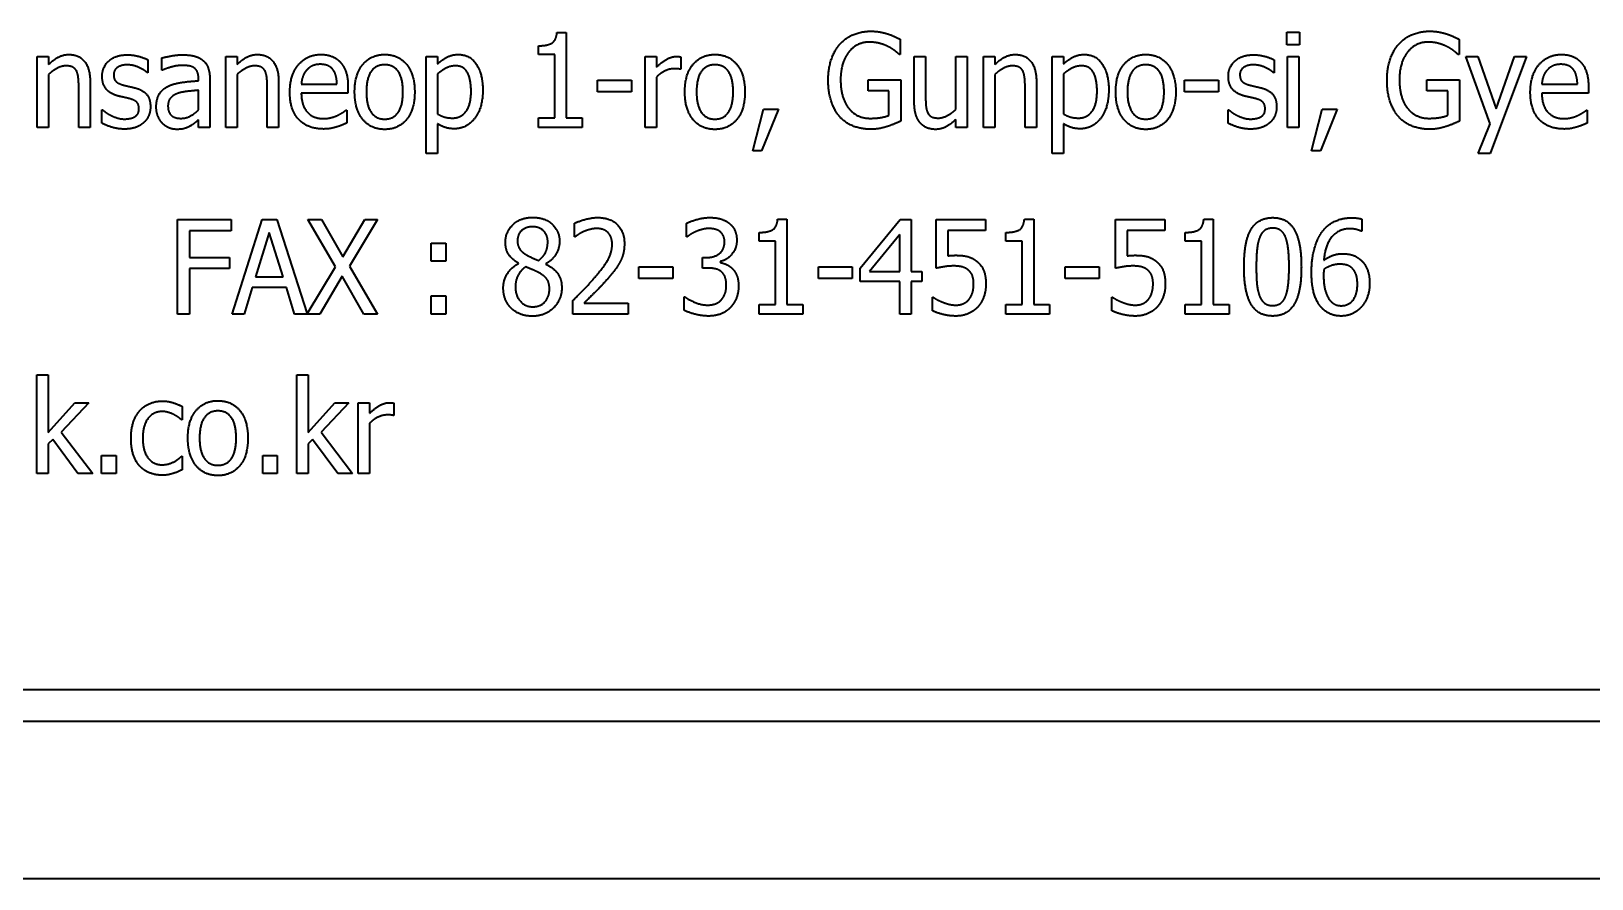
# Model space of a CAD drawing. Header units: millimetres. Extents: x 0 to 3364, y 0 to 2376.
# Drawn here: x 1297.59 to 1347.18, y 839.7 to 866.61 of the extents above; entities that cross this region are included whole.
import ezdxf

# ---------------------------------------------------------------- set-up
doc = ezdxf.new("R2010")
doc.units = ezdxf.units.MM
doc.header["$LTSCALE"] = 4
doc.layers.add('가시적인 것(ISO)', color=3, linetype='Continuous', lineweight=40, true_color=0x00ff00)

msp = doc.modelspace()

# ---------------------------------------------------------------- linework, layer by layer
at = {"layer": '가시적인 것(ISO)'}
for p, q in [((1314.2971, 866.5671), (1314.5937, 866.5671)), ((1314.5937, 866.5671), (1314.5937, 863.8637)), ((1325.2079, 866.3532), (1325.2079, 865.8718)), ((1337.4875, 866.183), (1337.4875, 866.5768)), ((1337.4875, 866.5768), (1337.8959, 866.5768)), ((1337.8959, 866.5768), (1337.8959, 866.183)), ((1342.9648, 866.3532), (1342.9648, 865.8718)), ((1313.7087, 865.8742), (1313.7087, 866.1489)), ((1314.2266, 865.8742), (1313.7087, 865.8742)), ((1314.2266, 863.8637), (1314.2266, 865.8742)), ((1325.2079, 865.8718), (1325.1763, 865.8718)), ((1337.8959, 866.183), (1337.4875, 866.183)), ((1342.9648, 865.8718), (1342.9332, 865.8718)), ((1297.7825, 865.8086), (1298.1423, 865.8086)), ((1297.7825, 863.5574), (1297.7825, 865.8086)), ((1298.1423, 865.8086), (1298.1423, 865.5582)), ((1301.3027, 865.6992), (1301.3027, 865.2932)), ((1301.7403, 865.3734), (1301.7403, 865.76)), ((1301.7622, 865.3734), (1301.7403, 865.3734)), ((1303.7728, 865.8086), (1304.1326, 865.8086)), ((1303.7728, 863.5574), (1303.7728, 865.8086)), ((1304.1326, 865.8086), (1304.1326, 865.5582)), ((1310.1471, 865.8086), (1310.507, 865.8086)), ((1310.1471, 862.7284), (1310.1471, 865.8086)), ((1310.507, 865.8086), (1310.507, 865.5728)), ((1317.1001, 865.8086), (1317.46, 865.8086)), ((1317.1001, 863.5574), (1317.1001, 865.8086)), ((1317.46, 865.8086), (1317.46, 865.4731)), ((1318.233, 865.4026), (1318.2136, 865.4026)), ((1318.233, 865.7964), (1318.233, 865.4026)), ((1325.6528, 864.3475), (1325.6528, 865.8086)), ((1325.6528, 865.8086), (1326.0126, 865.8086)), ((1326.0126, 865.8086), (1326.0126, 864.525)), ((1326.9729, 864.1262), (1326.9729, 865.8086)), ((1326.9729, 865.8086), (1327.3327, 865.8086)), ((1327.3327, 865.8086), (1327.3327, 863.5574)), ((1327.853, 863.5574), (1327.853, 865.8086)), ((1327.853, 865.8086), (1328.2128, 865.8086)), ((1328.2128, 865.8086), (1328.2128, 865.5582)), ((1330.0386, 862.7284), (1330.0386, 865.8086)), ((1330.0386, 865.8086), (1330.3984, 865.8086)), ((1330.3984, 865.8086), (1330.3984, 865.5728)), ((1337.0888, 865.6992), (1337.0888, 865.2932)), ((1337.5094, 863.5574), (1337.5094, 865.8086)), ((1337.5094, 865.8086), (1337.8692, 865.8086)), ((1337.8692, 865.8086), (1337.8692, 863.5574)), ((1343.9519, 863.6692), (1343.1763, 865.8086)), ((1343.1763, 865.8086), (1343.5653, 865.8086)), ((1343.5653, 865.8086), (1344.1463, 864.1433)), ((1345.1042, 865.8086), (1343.9543, 862.7284)), ((1344.1463, 864.1433), (1344.7274, 865.8086)), ((1344.7274, 865.8086), (1345.1042, 865.8086)), ((1298.1423, 865.2397), (1298.1423, 863.5574)), ((1299.4624, 865.0185), (1299.4624, 863.5574)), ((1301.3027, 865.2932), (1301.2833, 865.2932)), ((1302.9073, 865.0379), (1302.9073, 865.1109)), ((1303.2671, 865.0963), (1303.2671, 863.5574)), ((1304.1326, 865.2397), (1304.1326, 863.5574)), ((1305.4527, 865.0185), (1305.4527, 863.5574)), ((1306.1747, 864.9334), (1307.3076, 864.9334)), ((1307.6577, 864.8507), (1307.6577, 864.6441)), ((1310.507, 865.2567), (1310.507, 863.978)), ((1315.5904, 864.6878), (1315.5904, 865.0525)), ((1315.5904, 865.0525), (1316.6698, 865.0525)), ((1316.6698, 865.0525), (1316.6698, 864.6878)), ((1317.46, 865.1546), (1317.46, 863.5574)), ((1324.1869, 864.717), (1324.1869, 865.0671)), ((1324.1869, 865.0671), (1325.2201, 865.0671)), ((1325.2201, 865.0671), (1325.2201, 863.7567)), ((1328.2128, 865.2397), (1328.2128, 863.5574)), ((1329.5329, 865.0185), (1329.5329, 863.5574)), ((1330.3984, 865.2567), (1330.3984, 863.978)), ((1334.2444, 864.6878), (1334.2444, 865.0525)), ((1334.2444, 865.0525), (1335.3238, 865.0525)), ((1335.3238, 865.0525), (1335.3238, 864.6878)), ((1337.0888, 865.2932), (1337.0694, 865.2932)), ((1341.9437, 864.717), (1341.9437, 865.0671)), ((1341.9437, 865.0671), (1342.977, 865.0671)), ((1342.977, 865.0671), (1342.977, 863.7567)), ((1345.5929, 864.9334), (1346.7258, 864.9334)), ((1347.0758, 864.8507), (1347.0758, 864.6441)), ((1299.1026, 863.5574), (1299.1026, 864.841)), ((1302.9073, 864.1117), (1302.9073, 864.7365)), ((1305.0929, 863.5574), (1305.0929, 864.841)), ((1307.6577, 864.6441), (1306.1747, 864.6441)), ((1316.6698, 864.6878), (1315.5904, 864.6878)), ((1324.8457, 864.717), (1324.1869, 864.717)), ((1324.8457, 863.9415), (1324.8457, 864.717)), ((1329.1731, 863.5574), (1329.1731, 864.841)), ((1335.3238, 864.6878), (1334.2444, 864.6878)), ((1342.6026, 864.717), (1341.9437, 864.717)), ((1342.6026, 863.9415), (1342.6026, 864.717)), ((1347.0758, 864.6441), (1345.5929, 864.6441)), ((1299.8368, 863.6935), (1299.8368, 864.119)), ((1299.8368, 864.119), (1299.8562, 864.119)), ((1307.5945, 864.1092), (1307.6164, 864.1092)), ((1307.6164, 864.1092), (1307.6164, 863.6959)), ((1313.7087, 863.5574), (1313.7087, 863.8637)), ((1313.7087, 863.8637), (1314.2266, 863.8637)), ((1314.5937, 863.8637), (1315.0993, 863.8637)), ((1315.0993, 863.8637), (1315.0993, 863.5574)), ((1320.5207, 862.811), (1320.8562, 864.1311)), ((1321.3352, 864.1311), (1320.8003, 862.811)), ((1320.8562, 864.1311), (1321.3352, 864.1311)), ((1335.6228, 863.6935), (1335.6228, 864.119)), ((1335.6228, 864.119), (1335.6423, 864.119)), ((1338.2776, 862.811), (1338.6131, 864.1311)), ((1339.092, 864.1311), (1338.5572, 862.811)), ((1338.6131, 864.1311), (1339.092, 864.1311)), ((1347.0126, 864.1092), (1347.0345, 864.1092)), ((1347.0345, 864.1092), (1347.0345, 863.6959)), ((1298.1423, 863.5574), (1297.7825, 863.5574)), ((1299.4624, 863.5574), (1299.1026, 863.5574)), ((1302.9073, 863.5574), (1302.9073, 863.7956)), ((1303.2671, 863.5574), (1302.9073, 863.5574)), ((1304.1326, 863.5574), (1303.7728, 863.5574)), ((1305.4527, 863.5574), (1305.0929, 863.5574)), ((1310.507, 863.6716), (1310.507, 862.7284)), ((1315.0993, 863.5574), (1313.7087, 863.5574)), ((1317.46, 863.5574), (1317.1001, 863.5574)), ((1326.9729, 863.5574), (1326.9729, 863.8053)), ((1327.3327, 863.5574), (1326.9729, 863.5574)), ((1328.2128, 863.5574), (1327.853, 863.5574)), ((1329.5329, 863.5574), (1329.1731, 863.5574)), ((1330.3984, 863.6716), (1330.3984, 862.7284)), ((1337.8692, 863.5574), (1337.5094, 863.5574)), ((1343.5702, 862.7284), (1343.9519, 863.6692)), ((1310.507, 862.7284), (1310.1471, 862.7284)), ((1320.8003, 862.811), (1320.5207, 862.811)), ((1330.3984, 862.7284), (1330.0386, 862.7284)), ((1338.5572, 862.811), (1338.2776, 862.811)), ((1343.9543, 862.7284), (1343.5702, 862.7284)), ((1302.2387, 857.6307), (1302.2387, 860.6307)), ((1302.2387, 860.6307), (1303.9454, 860.6307)), ((1303.9454, 860.6307), (1303.9454, 860.2758)), ((1303.9721, 857.6307), (1304.9324, 860.6307)), ((1304.9324, 860.6307), (1305.4016, 860.6307)), ((1305.4016, 860.6307), (1306.3594, 857.6386)), ((1307.2638, 859.1307), (1306.3813, 860.6307)), ((1306.3813, 860.6307), (1306.8141, 860.6307)), ((1306.8141, 860.6307), (1307.4948, 859.4516)), ((1307.4948, 859.4516), (1308.1901, 860.6307)), ((1308.5985, 860.6307), (1307.7063, 859.1502)), ((1308.1901, 860.6307), (1308.5985, 860.6307)), ((1314.8587, 860.0861), (1314.8587, 860.514)), ((1318.4154, 860.0837), (1318.4154, 860.5092)), ((1321.3108, 860.6404), (1321.6074, 860.6404)), ((1321.6074, 860.6404), (1321.6074, 857.937)), ((1323.9292, 859.0845), (1325.2031, 860.6307)), ((1325.2031, 860.6307), (1325.5556, 860.6307)), ((1325.5556, 860.6307), (1325.5556, 858.9848)), ((1326.3481, 859.0845), (1326.3481, 860.6307)), ((1326.3481, 860.6307), (1327.9113, 860.6307)), ((1327.9113, 860.6307), (1327.9113, 860.2782)), ((1329.1512, 860.6404), (1329.4478, 860.6404)), ((1329.4478, 860.6404), (1329.4478, 857.937)), ((1332.0491, 859.0845), (1332.0491, 860.6307)), ((1332.0491, 860.6307), (1333.6123, 860.6307)), ((1333.6123, 860.6307), (1333.6123, 860.2782)), ((1334.8522, 860.6404), (1335.1488, 860.6404)), ((1335.1488, 860.6404), (1335.1488, 857.937)), ((1339.8749, 860.6453), (1339.8749, 860.2587)), ((1303.9454, 860.2758), (1302.618, 860.2758)), ((1302.618, 860.2758), (1302.618, 859.4297)), ((1305.1561, 860.2223), (1304.7185, 858.8098)), ((1305.5961, 858.8098), (1305.1561, 860.2223)), ((1314.8805, 860.0861), (1314.8587, 860.0861)), ((1318.4373, 860.0837), (1318.4154, 860.0837)), ((1320.7225, 859.9476), (1320.7225, 860.2223)), ((1321.2403, 859.9476), (1320.7225, 859.9476)), ((1321.2403, 857.937), (1321.2403, 859.9476)), ((1325.1885, 860.1566), (1324.2282, 858.9848)), ((1325.1885, 858.9848), (1325.1885, 860.1566)), ((1327.9113, 860.2782), (1326.7152, 860.2782)), ((1326.7152, 860.2782), (1326.7152, 859.4784)), ((1328.5629, 859.9476), (1328.5629, 860.2223)), ((1329.0807, 859.9476), (1328.5629, 859.9476)), ((1329.0807, 857.937), (1329.0807, 859.9476)), ((1333.6123, 860.2782), (1332.4162, 860.2782)), ((1332.4162, 860.2782), (1332.4162, 859.4784)), ((1334.2638, 859.9476), (1334.2638, 860.2223)), ((1334.7817, 859.9476), (1334.2638, 859.9476)), ((1334.7817, 857.937), (1334.7817, 859.9476)), ((1339.8749, 860.2587), (1339.8578, 860.2587)), ((1302.618, 859.4297), (1303.8894, 859.4297)), ((1303.8894, 859.4297), (1303.8894, 859.0748)), ((1310.3052, 859.3082), (1310.3052, 859.8819)), ((1310.3052, 859.8819), (1310.7622, 859.8819)), ((1310.7622, 859.8819), (1310.7622, 859.3082)), ((1318.9186, 859.0918), (1318.9186, 859.4249)), ((1318.9186, 859.4249), (1319.045, 859.4249)), ((1303.8894, 859.0748), (1302.618, 859.0748)), ((1302.618, 859.0748), (1302.618, 857.6307)), ((1306.3594, 857.6386), (1307.2638, 859.1307)), ((1307.7063, 859.1502), (1308.5985, 857.6307)), ((1310.7622, 859.3082), (1310.3052, 859.3082)), ((1313.0742, 859.2328), (1313.0742, 859.245)), ((1313.9446, 859.228), (1313.9446, 859.2158)), ((1316.9032, 858.7612), (1316.9032, 859.1258)), ((1316.9032, 859.1258), (1317.9826, 859.1258)), ((1317.9826, 859.1258), (1317.9826, 858.7612)), ((1319.0815, 859.0918), (1318.9186, 859.0918)), ((1319.4875, 859.2985), (1319.4875, 859.2693)), ((1322.6042, 858.7612), (1322.6042, 859.1258)), ((1322.6042, 859.1258), (1323.6836, 859.1258)), ((1323.6836, 859.1258), (1323.6836, 858.7612)), ((1323.9292, 858.6615), (1323.9292, 859.0845)), ((1324.2282, 858.9848), (1325.1885, 858.9848)), ((1325.5556, 858.9848), (1325.8935, 858.9848)), ((1325.8935, 858.9848), (1325.8935, 858.6615)), ((1330.4446, 858.7612), (1330.4446, 859.1258)), ((1330.4446, 859.1258), (1331.524, 859.1258)), ((1331.524, 859.1258), (1331.524, 858.7612)), ((1304.6139, 858.4694), (1304.3562, 857.6307)), ((1305.7031, 858.4694), (1304.6139, 858.4694)), ((1304.7185, 858.8098), (1305.5961, 858.8098)), ((1305.9608, 857.6307), (1305.7031, 858.4694)), ((1307.4705, 858.8292), (1306.763, 857.6307)), ((1308.1658, 857.6307), (1307.4705, 858.8292)), ((1317.9826, 858.7612), (1316.9032, 858.7612)), ((1323.6836, 858.7612), (1322.6042, 858.7612)), ((1325.1885, 858.6615), (1323.9292, 858.6615)), ((1325.1885, 857.6307), (1325.1885, 858.6615)), ((1325.8935, 858.6615), (1325.5556, 858.6615)), ((1325.5556, 858.6615), (1325.5556, 857.6307)), ((1331.524, 858.7612), (1330.4446, 858.7612)), ((1310.3052, 857.6307), (1310.3052, 858.2045)), ((1310.3052, 858.2045), (1310.7622, 858.2045)), ((1310.7622, 858.2045), (1310.7622, 857.6307)), ((1314.8003, 857.6307), (1314.8003, 858.0562)), ((1315.1577, 857.9784), (1316.5604, 857.9784)), ((1316.5604, 857.9784), (1316.5604, 857.6307)), ((1318.3376, 858.1777), (1318.3643, 858.1777)), ((1318.3376, 857.7523), (1318.3376, 858.1777)), ((1320.7225, 857.6307), (1320.7225, 857.937)), ((1320.7225, 857.937), (1321.2403, 857.937)), ((1321.6074, 857.937), (1322.1131, 857.937)), ((1322.1131, 857.937), (1322.1131, 857.6307)), ((1326.2314, 857.7377), (1326.2314, 858.1631)), ((1326.2314, 858.1631), (1326.2582, 858.1631)), ((1328.5629, 857.6307), (1328.5629, 857.937)), ((1328.5629, 857.937), (1329.0807, 857.937)), ((1329.4478, 857.937), (1329.9535, 857.937)), ((1329.9535, 857.937), (1329.9535, 857.6307)), ((1331.9324, 857.7377), (1331.9324, 858.1631)), ((1331.9324, 858.1631), (1331.9591, 858.1631)), ((1334.2638, 857.6307), (1334.2638, 857.937)), ((1334.2638, 857.937), (1334.7817, 857.937)), ((1335.1488, 857.937), (1335.6544, 857.937)), ((1335.6544, 857.937), (1335.6544, 857.6307)), ((1302.618, 857.6307), (1302.2387, 857.6307)), ((1304.3562, 857.6307), (1303.9721, 857.6307)), ((1306.763, 857.6307), (1305.9608, 857.6307)), ((1308.5985, 857.6307), (1308.1658, 857.6307)), ((1310.7622, 857.6307), (1310.3052, 857.6307)), ((1316.5604, 857.6307), (1314.8003, 857.6307)), ((1322.1131, 857.6307), (1320.7225, 857.6307)), ((1325.5556, 857.6307), (1325.1885, 857.6307)), ((1329.9535, 857.6307), (1328.5629, 857.6307)), ((1335.6544, 857.6307), (1334.2638, 857.6307)), ((1297.7728, 852.5651), (1297.7728, 855.6988)), ((1297.7728, 855.6988), (1298.1326, 855.6988)), ((1298.1326, 855.6988), (1298.1326, 853.8657)), ((1306.0337, 852.5651), (1306.0337, 855.6988)), ((1306.0337, 855.6988), (1306.3935, 855.6988)), ((1306.3935, 855.6988), (1306.3935, 853.8657)), ((1298.1326, 853.8657), (1298.9786, 854.8163)), ((1299.4259, 854.8163), (1298.5483, 853.8754)), ((1298.9786, 854.8163), (1299.4259, 854.8163)), ((1302.3919, 854.6947), (1302.3919, 854.2693)), ((1306.3935, 853.8657), (1307.2395, 854.8163)), ((1307.6869, 854.8163), (1306.8092, 853.8754)), ((1307.2395, 854.8163), (1307.6869, 854.8163)), ((1307.9859, 852.5651), (1307.9859, 854.8163)), ((1307.9859, 854.8163), (1308.3457, 854.8163)), ((1308.3457, 854.8163), (1308.3457, 854.4808)), ((1309.1188, 854.8041), (1309.1188, 854.4103)), ((1302.3919, 854.2693), (1302.37, 854.2693)), ((1308.3457, 854.1623), (1308.3457, 852.5651)), ((1309.1188, 854.4103), (1309.0993, 854.4103)), ((1298.2736, 853.6518), (1298.1326, 853.5059)), ((1298.1326, 853.5059), (1298.1326, 852.5651)), ((1299.071, 852.5651), (1298.2736, 853.6518)), ((1298.5483, 853.8754), (1299.545, 852.5651)), ((1306.5345, 853.6518), (1306.3935, 853.5059)), ((1306.3935, 853.5059), (1306.3935, 852.5651)), ((1307.3319, 852.5651), (1306.5345, 853.6518)), ((1306.8092, 853.8754), (1307.806, 852.5651)), ((1299.8295, 852.5651), (1299.8295, 853.1388)), ((1299.8295, 853.1388), (1300.2865, 853.1388)), ((1300.2865, 853.1388), (1300.2865, 852.5651)), ((1302.37, 853.1169), (1302.3919, 853.1169)), ((1302.3919, 853.1169), (1302.3919, 852.6915)), ((1304.9518, 852.5651), (1304.9518, 853.1388)), ((1304.9518, 853.1388), (1305.4089, 853.1388)), ((1305.4089, 853.1388), (1305.4089, 852.5651)), ((1298.1326, 852.5651), (1297.7728, 852.5651)), ((1299.545, 852.5651), (1299.071, 852.5651)), ((1300.2865, 852.5651), (1299.8295, 852.5651)), ((1305.4089, 852.5651), (1304.9518, 852.5651)), ((1306.3935, 852.5651), (1306.0337, 852.5651)), ((1307.806, 852.5651), (1307.3319, 852.5651)), ((1308.3457, 852.5651), (1307.9859, 852.5651)), ((1389.385, 845.6988), (1251.2172, 845.6988)), ((1250.3011, 844.6988), (1390.3011, 844.6988)), ((1400.3011, 839.6988), (1240.3011, 839.6988))]:
    msp.add_line(p, q, dxfattribs=at)
for points in [[(1313.7087, 866.1489), (1314.0029, 866.1489), (1314.2801, 866.324), (1314.2971, 866.5671)], [(1323.2898, 866.2), (1323.4648, 866.3969), (1323.9729, 866.6109), (1324.2768, 866.6109)], [(1324.2768, 866.6109), (1324.4202, 866.6109), (1324.6828, 866.5671), (1324.8044, 866.5282)], [(1324.8044, 866.5282), (1324.8992, 866.499), (1325.135, 866.3921), (1325.2079, 866.3532)], [(1341.0467, 866.2), (1341.2217, 866.3969), (1341.7298, 866.6109), (1342.0337, 866.6109)], [(1342.0337, 866.6109), (1342.1771, 866.6109), (1342.4397, 866.5671), (1342.5613, 866.5282)], [(1342.5613, 866.5282), (1342.6561, 866.499), (1342.8919, 866.3921), (1342.9648, 866.3532)], [(1298.1423, 865.5582), (1298.3027, 865.7113), (1298.6164, 865.8718), (1298.7914, 865.8718)], [(1298.7914, 865.8718), (1299.1074, 865.8718), (1299.4624, 865.4342), (1299.4624, 865.0185)], [(1299.8465, 865.1765), (1299.8465, 865.4804), (1300.2817, 865.8621), (1300.6439, 865.8621)], [(1300.6439, 865.8621), (1300.8214, 865.8621), (1301.1812, 865.7697), (1301.3027, 865.6992)], [(1301.7403, 865.76), (1301.84, 865.7891), (1302.212, 865.8621), (1302.3919, 865.8621)], [(1302.3919, 865.8621), (1302.6131, 865.8621), (1302.9146, 865.7891), (1303.0361, 865.6943)], [(1304.1326, 865.5582), (1304.293, 865.7113), (1304.6066, 865.8718), (1304.7817, 865.8718)], [(1304.7817, 865.8718), (1305.0977, 865.8718), (1305.4527, 865.4342), (1305.4527, 865.0185)], [(1305.81, 864.6708), (1305.81, 865.2203), (1306.357, 865.8718), (1306.7995, 865.8718)], [(1306.7995, 865.8718), (1306.9989, 865.8718), (1307.3052, 865.7502), (1307.4194, 865.6214)], [(1307.8692, 864.683), (1307.8692, 865.247), (1308.3943, 865.8718), (1308.8246, 865.8718)], [(1308.8246, 865.8718), (1309.2574, 865.8718), (1309.7776, 865.2494), (1309.7776, 864.683)], [(1310.507, 865.5728), (1310.6407, 865.7016), (1310.9689, 865.8718), (1311.1609, 865.8718)], [(1311.1609, 865.8718), (1311.5305, 865.8718), (1311.9413, 865.2592), (1311.9413, 864.7438)], [(1318.3619, 864.683), (1318.3619, 865.247), (1318.887, 865.8718), (1319.3173, 865.8718)], [(1319.3173, 865.8718), (1319.7501, 865.8718), (1320.2703, 865.2494), (1320.2703, 864.683)], [(1322.9178, 865.0598), (1322.9178, 865.422), (1323.1099, 865.9958), (1323.2898, 866.2)], [(1324.2306, 866.2656), (1323.8198, 866.2656), (1323.3117, 865.6141), (1323.3117, 865.072)], [(1324.8165, 866.1246), (1324.6998, 866.1854), (1324.4032, 866.2656), (1324.2306, 866.2656)], [(1325.1763, 865.8718), (1325.1058, 865.9374), (1324.9527, 866.0566), (1324.8165, 866.1246)], [(1328.2128, 865.5582), (1328.3732, 865.7113), (1328.6869, 865.8718), (1328.8619, 865.8718)], [(1328.8619, 865.8718), (1329.1779, 865.8718), (1329.5329, 865.4342), (1329.5329, 865.0185)], [(1330.3984, 865.5728), (1330.5321, 865.7016), (1330.8603, 865.8718), (1331.0523, 865.8718)], [(1331.0523, 865.8718), (1331.4219, 865.8718), (1331.8327, 865.2592), (1331.8327, 864.7438)], [(1332.054, 864.683), (1332.054, 865.247), (1332.5791, 865.8718), (1333.0094, 865.8718)], [(1333.0094, 865.8718), (1333.4421, 865.8718), (1333.9624, 865.2494), (1333.9624, 864.683)], [(1335.6326, 865.1765), (1335.6326, 865.4804), (1336.0677, 865.8621), (1336.43, 865.8621)], [(1336.43, 865.8621), (1336.6074, 865.8621), (1336.9672, 865.7697), (1337.0888, 865.6992)], [(1340.6747, 865.0598), (1340.6747, 865.422), (1340.8668, 865.9958), (1341.0467, 866.2)], [(1341.9875, 866.2656), (1341.5766, 866.2656), (1341.0685, 865.6141), (1341.0685, 865.072)], [(1342.5734, 866.1246), (1342.4567, 866.1854), (1342.1601, 866.2656), (1341.9875, 866.2656)], [(1342.9332, 865.8718), (1342.8627, 865.9374), (1342.7095, 866.0566), (1342.5734, 866.1246)], [(1345.2282, 864.6708), (1345.2282, 865.2203), (1345.7752, 865.8718), (1346.2177, 865.8718)], [(1346.2177, 865.8718), (1346.417, 865.8718), (1346.7233, 865.7502), (1346.8376, 865.6214)], [(1298.6966, 865.512), (1298.5629, 865.512), (1298.2784, 865.3613), (1298.1423, 865.2397)], [(1299.0345, 865.3442), (1298.9907, 865.4293), (1298.8327, 865.512), (1298.6966, 865.512)], [(1300.6366, 865.5436), (1300.4591, 865.5436), (1300.2136, 865.3856), (1300.2136, 865.2275)], [(1301.2833, 865.2932), (1301.1471, 865.4099), (1300.8068, 865.5436), (1300.6366, 865.5436)], [(1302.3894, 865.5266), (1302.2655, 865.5266), (1301.93, 865.4488), (1301.7622, 865.3734)], [(1302.7614, 865.4512), (1302.6933, 865.4974), (1302.494, 865.5266), (1302.3894, 865.5266)], [(1302.9073, 865.1109), (1302.9073, 865.2421), (1302.8319, 865.405), (1302.7614, 865.4512)], [(1303.0361, 865.6943), (1303.1528, 865.6019), (1303.2671, 865.3078), (1303.2671, 865.0963)], [(1304.6869, 865.512), (1304.5531, 865.512), (1304.2687, 865.3613), (1304.1326, 865.2397)], [(1305.0248, 865.3442), (1304.981, 865.4293), (1304.823, 865.512), (1304.6869, 865.512)], [(1306.3522, 865.3831), (1306.2695, 865.2932), (1306.1869, 865.0768), (1306.1747, 864.9334)], [(1306.7776, 865.5606), (1306.6342, 865.5606), (1306.4324, 865.4707), (1306.3522, 865.3831)], [(1307.186, 865.3856), (1307.1228, 865.4707), (1306.9235, 865.5606), (1306.7776, 865.5606)], [(1307.3076, 864.9334), (1307.3027, 865.0865), (1307.242, 865.3102), (1307.186, 865.3856)], [(1307.4194, 865.6214), (1307.5361, 865.4925), (1307.6577, 865.1206), (1307.6577, 864.8507)], [(1308.8246, 865.546), (1308.545, 865.546), (1308.2412, 865.1206), (1308.2412, 864.683)], [(1309.4057, 864.683), (1309.4057, 865.1206), (1309.1042, 865.546), (1308.8246, 865.546)], [(1311.0734, 865.512), (1310.9202, 865.512), (1310.6358, 865.3686), (1310.507, 865.2567)], [(1311.5694, 864.7), (1311.5694, 865.0865), (1311.336, 865.512), (1311.0734, 865.512)], [(1317.46, 865.4731), (1317.6569, 865.6579), (1317.951, 865.8086), (1318.0872, 865.8086)], [(1318.0215, 865.4196), (1317.8757, 865.4196), (1317.5888, 865.2859), (1317.46, 865.1546)], [(1318.2136, 865.4026), (1318.1747, 865.4147), (1318.0848, 865.4196), (1318.0215, 865.4196)], [(1318.0872, 865.8086), (1318.1431, 865.8086), (1318.199, 865.8037), (1318.233, 865.7964)], [(1319.3173, 865.546), (1319.0377, 865.546), (1318.7339, 865.1206), (1318.7339, 864.683)], [(1319.8984, 864.683), (1319.8984, 865.1206), (1319.5969, 865.546), (1319.3173, 865.546)], [(1328.7671, 865.512), (1328.6334, 865.512), (1328.3489, 865.3613), (1328.2128, 865.2397)], [(1329.105, 865.3442), (1329.0612, 865.4293), (1328.9032, 865.512), (1328.7671, 865.512)], [(1330.9648, 865.512), (1330.8117, 865.512), (1330.5272, 865.3686), (1330.3984, 865.2567)], [(1331.4608, 864.7), (1331.4608, 865.0865), (1331.2274, 865.512), (1330.9648, 865.512)], [(1333.0094, 865.546), (1332.7298, 865.546), (1332.4259, 865.1206), (1332.4259, 864.683)], [(1333.5904, 864.683), (1333.5904, 865.1206), (1333.289, 865.546), (1333.0094, 865.546)], [(1336.4227, 865.5436), (1336.2452, 865.5436), (1335.9997, 865.3856), (1335.9997, 865.2275)], [(1337.0694, 865.2932), (1336.9332, 865.4099), (1336.5929, 865.5436), (1336.4227, 865.5436)], [(1345.7703, 865.3831), (1345.6877, 865.2932), (1345.605, 865.0768), (1345.5929, 864.9334)], [(1346.1958, 865.5606), (1346.0523, 865.5606), (1345.8506, 865.4707), (1345.7703, 865.3831)], [(1346.6042, 865.3856), (1346.541, 865.4707), (1346.3416, 865.5606), (1346.1958, 865.5606)], [(1346.7258, 864.9334), (1346.7209, 865.0865), (1346.6601, 865.3102), (1346.6042, 865.3856)], [(1346.8376, 865.6214), (1346.9543, 865.4925), (1347.0758, 865.1206), (1347.0758, 864.8507)], [(1299.1026, 864.841), (1299.1026, 864.9966), (1299.0734, 865.264), (1299.0345, 865.3442)], [(1300.3133, 864.5663), (1300.0677, 864.6416), (1299.8465, 864.9528), (1299.8465, 865.1765)], [(1300.2136, 865.2275), (1300.2136, 865.0841), (1300.3595, 864.9455), (1300.5199, 864.9018)], [(1300.5199, 864.9018), (1300.6001, 864.8799), (1300.7971, 864.8361), (1300.904, 864.8094)], [(1301.5653, 864.2089), (1301.5653, 864.4423), (1301.7525, 864.7729), (1301.9543, 864.8677)], [(1301.9543, 864.8677), (1302.1342, 864.9553), (1302.6253, 865.0209), (1302.9073, 865.0379)], [(1305.0929, 864.841), (1305.0929, 864.9966), (1305.0637, 865.264), (1305.0248, 865.3442)], [(1323.2898, 863.8904), (1323.1099, 864.0898), (1322.9178, 864.6781), (1322.9178, 865.0598)], [(1323.3117, 865.072), (1323.3117, 864.7705), (1323.4454, 864.3183), (1323.5718, 864.1627)], [(1329.1731, 864.841), (1329.1731, 864.9966), (1329.1439, 865.264), (1329.105, 865.3442)], [(1336.0993, 864.5663), (1335.8538, 864.6416), (1335.6326, 864.9528), (1335.6326, 865.1765)], [(1335.9997, 865.2275), (1335.9997, 865.0841), (1336.1455, 864.9455), (1336.306, 864.9018)], [(1336.306, 864.9018), (1336.3862, 864.8799), (1336.5831, 864.8361), (1336.6901, 864.8094)], [(1341.0467, 863.8904), (1340.8668, 864.0898), (1340.6747, 864.6781), (1340.6747, 865.0598)], [(1341.0685, 865.072), (1341.0685, 864.7705), (1341.2023, 864.3183), (1341.3287, 864.1627)], [(1300.6974, 864.4739), (1300.6293, 864.4933), (1300.4057, 864.5395), (1300.3133, 864.5663)], [(1301.0134, 864.1554), (1301.0134, 864.2916), (1300.8749, 864.4277), (1300.6974, 864.4739)], [(1300.904, 864.8094), (1301.1423, 864.7462), (1301.3805, 864.4569), (1301.3805, 864.2065)], [(1302.2679, 864.6441), (1302.1245, 864.5979), (1301.9373, 864.4058), (1301.9373, 864.2356)], [(1302.9073, 864.7365), (1302.7784, 864.7243), (1302.387, 864.683), (1302.2679, 864.6441)], [(1306.8846, 863.5063), (1306.3741, 863.5063), (1305.81, 864.1117), (1305.81, 864.6708)], [(1306.1747, 864.6441), (1306.1747, 864.2527), (1306.5491, 863.8369), (1306.8822, 863.8369)], [(1308.8246, 863.4942), (1308.3797, 863.4942), (1307.8692, 864.1335), (1307.8692, 864.683)], [(1308.2412, 864.683), (1308.2412, 864.2575), (1308.545, 863.8199), (1308.8246, 863.8199)], [(1309.7776, 864.683), (1309.7776, 864.1141), (1309.2574, 863.4942), (1308.8246, 863.4942)], [(1308.8246, 863.8199), (1309.1018, 863.8199), (1309.4057, 864.2502), (1309.4057, 864.683)], [(1310.9786, 863.854), (1311.2582, 863.854), (1311.5694, 864.2867), (1311.5694, 864.7)], [(1311.9413, 864.7438), (1311.9413, 864.1797), (1311.4308, 863.5136), (1311.0394, 863.5136)], [(1319.3173, 863.4942), (1318.8724, 863.4942), (1318.3619, 864.1335), (1318.3619, 864.683)], [(1318.7339, 864.683), (1318.7339, 864.2575), (1319.0377, 863.8199), (1319.3173, 863.8199)], [(1320.2703, 864.683), (1320.2703, 864.1141), (1319.7501, 863.4942), (1319.3173, 863.4942)], [(1319.3173, 863.8199), (1319.5945, 863.8199), (1319.8984, 864.2502), (1319.8984, 864.683)], [(1326.0126, 864.525), (1326.0126, 864.3451), (1326.0369, 864.1092), (1326.0807, 864.0217)], [(1330.87, 863.854), (1331.1496, 863.854), (1331.4608, 864.2867), (1331.4608, 864.7)], [(1331.8327, 864.7438), (1331.8327, 864.1797), (1331.3222, 863.5136), (1330.9308, 863.5136)], [(1333.0094, 863.4942), (1332.5645, 863.4942), (1332.054, 864.1335), (1332.054, 864.683)], [(1332.4259, 864.683), (1332.4259, 864.2575), (1332.7298, 863.8199), (1333.0094, 863.8199)], [(1333.9624, 864.683), (1333.9624, 864.1141), (1333.4421, 863.4942), (1333.0094, 863.4942)], [(1333.0094, 863.8199), (1333.2865, 863.8199), (1333.5904, 864.2502), (1333.5904, 864.683)], [(1336.4835, 864.4739), (1336.4154, 864.4933), (1336.1917, 864.5395), (1336.0993, 864.5663)], [(1336.7995, 864.1554), (1336.7995, 864.2916), (1336.6609, 864.4277), (1336.4835, 864.4739)], [(1336.6901, 864.8094), (1336.9283, 864.7462), (1337.1666, 864.4569), (1337.1666, 864.2065)], [(1346.3027, 863.5063), (1345.7922, 863.5063), (1345.2282, 864.1117), (1345.2282, 864.6708)], [(1345.5929, 864.6441), (1345.5929, 864.2527), (1345.9672, 863.8369), (1346.3003, 863.8369)], [(1299.8562, 864.119), (1299.9024, 864.0801), (1300.0264, 863.9877), (1300.1285, 863.9366)], [(1300.1285, 863.9366), (1300.2209, 863.8904), (1300.4397, 863.8224), (1300.5588, 863.8224)], [(1300.5588, 863.8224), (1300.6439, 863.8224), (1300.8408, 863.8661), (1300.887, 863.8977)], [(1300.887, 863.8977), (1300.9551, 863.9439), (1301.0134, 864.0485), (1301.0134, 864.1554)], [(1301.3805, 864.2065), (1301.3805, 864.0606), (1301.2711, 863.8029), (1301.1666, 863.7081)], [(1301.7549, 863.6935), (1301.6674, 863.7859), (1301.5653, 864.0582), (1301.5653, 864.2089)], [(1301.9373, 864.2356), (1301.9373, 864.0412), (1302.1439, 863.8442), (1302.3433, 863.8442)], [(1302.3433, 863.8442), (1302.511, 863.8442), (1302.7882, 863.9974), (1302.9073, 864.1117)], [(1306.8822, 863.8369), (1306.9989, 863.8369), (1307.2274, 863.8929), (1307.3198, 863.9366)], [(1307.3198, 863.9366), (1307.417, 863.9852), (1307.5507, 864.0703), (1307.5945, 864.1092)], [(1310.507, 863.978), (1310.648, 863.9074), (1310.8497, 863.854), (1310.9786, 863.854)], [(1324.2719, 863.499), (1323.9705, 863.499), (1323.4697, 863.6935), (1323.2898, 863.8904)], [(1323.5718, 864.1627), (1323.6958, 864.0071), (1324.041, 863.8442), (1324.2574, 863.8442)], [(1324.2574, 863.8442), (1324.4178, 863.8442), (1324.7363, 863.8929), (1324.8457, 863.9415)], [(1325.8449, 863.6959), (1325.7549, 863.8005), (1325.6528, 864.119), (1325.6528, 864.3475)], [(1326.0807, 864.0217), (1326.1245, 863.9342), (1326.2776, 863.854), (1326.4186, 863.854)], [(1326.4186, 863.854), (1326.5499, 863.854), (1326.8489, 864.012), (1326.9729, 864.1262)], [(1330.3984, 863.978), (1330.5394, 863.9074), (1330.7412, 863.854), (1330.87, 863.854)], [(1335.6423, 864.119), (1335.6885, 864.0801), (1335.8125, 863.9877), (1335.9146, 863.9366)], [(1335.9146, 863.9366), (1336.007, 863.8904), (1336.2258, 863.8224), (1336.3449, 863.8224)], [(1336.3449, 863.8224), (1336.43, 863.8224), (1336.6269, 863.8661), (1336.6731, 863.8977)], [(1336.6731, 863.8977), (1336.7412, 863.9439), (1336.7995, 864.0485), (1336.7995, 864.1554)], [(1337.1666, 864.2065), (1337.1666, 864.0606), (1337.0572, 863.8029), (1336.9527, 863.7081)], [(1342.0288, 863.499), (1341.7274, 863.499), (1341.2266, 863.6935), (1341.0467, 863.8904)], [(1341.3287, 864.1627), (1341.4527, 864.0071), (1341.7979, 863.8442), (1342.0142, 863.8442)], [(1342.0142, 863.8442), (1342.1747, 863.8442), (1342.4932, 863.8929), (1342.6026, 863.9415)], [(1346.3003, 863.8369), (1346.417, 863.8369), (1346.6455, 863.8929), (1346.7379, 863.9366)], [(1346.7379, 863.9366), (1346.8352, 863.9852), (1346.9689, 864.0703), (1347.0126, 864.1092)], [(1300.5467, 863.5039), (1300.3327, 863.5039), (1299.9583, 863.6254), (1299.8368, 863.6935)], [(1301.1666, 863.7081), (1301.0523, 863.6084), (1300.763, 863.5039), (1300.5467, 863.5039)], [(1302.2144, 863.4942), (1302.0807, 863.4942), (1301.8449, 863.5987), (1301.7549, 863.6935)], [(1302.6471, 863.6036), (1302.5523, 863.5501), (1302.3749, 863.4942), (1302.2144, 863.4942)], [(1302.9073, 863.7956), (1302.8635, 863.7616), (1302.7152, 863.64), (1302.6471, 863.6036)], [(1307.2906, 863.5695), (1307.186, 863.5379), (1307.0159, 863.5063), (1306.8846, 863.5063)], [(1307.6164, 863.6959), (1307.5531, 863.6692), (1307.3659, 863.5914), (1307.2906, 863.5695)], [(1311.0394, 863.5136), (1310.8813, 863.5136), (1310.6358, 863.5914), (1310.507, 863.6716)], [(1324.7995, 863.5865), (1324.6585, 863.5428), (1324.4324, 863.499), (1324.2719, 863.499)], [(1325.2201, 863.7567), (1325.1471, 863.7227), (1324.904, 863.6181), (1324.7995, 863.5865)], [(1326.3238, 863.4942), (1326.1852, 863.4942), (1325.9373, 863.5914), (1325.8449, 863.6959)], [(1326.9729, 863.8053), (1326.8076, 863.6522), (1326.5086, 863.4942), (1326.3238, 863.4942)], [(1330.9308, 863.5136), (1330.7728, 863.5136), (1330.5272, 863.5914), (1330.3984, 863.6716)], [(1336.3327, 863.5039), (1336.1188, 863.5039), (1335.7444, 863.6254), (1335.6228, 863.6935)], [(1336.9527, 863.7081), (1336.8384, 863.6084), (1336.5491, 863.5039), (1336.3327, 863.5039)], [(1342.5564, 863.5865), (1342.4154, 863.5428), (1342.1893, 863.499), (1342.0288, 863.499)], [(1342.977, 863.7567), (1342.904, 863.7227), (1342.6609, 863.6181), (1342.5564, 863.5865)], [(1346.7087, 863.5695), (1346.6042, 863.5379), (1346.434, 863.5063), (1346.3027, 863.5063)], [(1347.0345, 863.6959), (1346.9713, 863.6692), (1346.7841, 863.5914), (1346.7087, 863.5695)], [(1312.6609, 859.9087), (1312.6609, 860.2466), (1313.1471, 860.6988), (1313.5215, 860.6988)], [(1313.5191, 860.4022), (1313.31, 860.4022), (1313.0426, 860.1615), (1313.0426, 859.9549)], [(1314.0053, 859.9305), (1314.0053, 860.1323), (1313.7476, 860.4022), (1313.5191, 860.4022)], [(1313.5215, 860.6988), (1313.9105, 860.6988), (1314.3797, 860.2709), (1314.3797, 859.9354)], [(1314.8587, 860.514), (1314.9778, 860.5748), (1315.4008, 860.6939), (1315.5904, 860.6939)], [(1315.5904, 860.6939), (1315.9891, 860.6939), (1316.4413, 860.249), (1316.4413, 859.8698)], [(1318.4154, 860.5092), (1318.5394, 860.5797), (1318.9672, 860.6939), (1319.1593, 860.6939)], [(1319.1593, 860.6939), (1319.3538, 860.6939), (1319.6407, 860.6113), (1319.7574, 860.5237)], [(1319.7574, 860.5237), (1319.8838, 860.4289), (1320.0126, 860.1542), (1320.0126, 859.9694)], [(1320.7225, 860.2223), (1321.0167, 860.2223), (1321.2938, 860.3973), (1321.3108, 860.6404)], [(1328.5629, 860.2223), (1328.857, 860.2223), (1329.1342, 860.3973), (1329.1512, 860.6404)], [(1334.2638, 860.2223), (1334.558, 860.2223), (1334.8352, 860.3973), (1334.8522, 860.6404)], [(1336.1309, 859.1283), (1336.1309, 859.9403), (1336.5758, 860.6915), (1337.0426, 860.6915)], [(1337.0426, 860.6915), (1337.5118, 860.6915), (1337.9519, 859.9135), (1337.9519, 859.1307)], [(1338.5864, 860.2028), (1338.742, 860.4314), (1339.2306, 860.6866), (1339.5515, 860.6866)], [(1339.5515, 860.6866), (1339.6463, 860.6866), (1339.8117, 860.6672), (1339.8749, 860.6453)], [(1313.0742, 859.245), (1312.8651, 859.3738), (1312.6609, 859.6801), (1312.6609, 859.9087)], [(1313.0426, 859.9549), (1313.0426, 859.8066), (1313.1788, 859.5999), (1313.3149, 859.5173)], [(1313.7185, 859.3301), (1313.8862, 859.4638), (1314.0053, 859.7482), (1314.0053, 859.9305)], [(1314.3797, 859.9354), (1314.3797, 859.7336), (1314.1561, 859.3398), (1313.9446, 859.228)], [(1315.1553, 860.2515), (1315.075, 860.2174), (1314.9267, 860.1202), (1314.8805, 860.0861)], [(1315.5637, 860.3463), (1315.4616, 860.3463), (1315.2525, 860.2928), (1315.1553, 860.2515)], [(1315.9113, 860.2247), (1315.8457, 860.2855), (1315.6682, 860.3463), (1315.5637, 860.3463)], [(1316.0523, 859.8479), (1316.0523, 859.9743), (1315.977, 860.1639), (1315.9113, 860.2247)], [(1318.7193, 860.2515), (1318.6269, 860.2101), (1318.4907, 860.1226), (1318.4373, 860.0837)], [(1319.1277, 860.3463), (1319.0232, 860.3463), (1318.8189, 860.2928), (1318.7193, 860.2515)], [(1319.045, 859.4249), (1319.3027, 859.4249), (1319.6236, 859.6826), (1319.6236, 859.9281)], [(1319.4754, 860.2539), (1319.4024, 860.3049), (1319.2274, 860.3463), (1319.1277, 860.3463)], [(1319.6236, 859.9281), (1319.6236, 860.0424), (1319.5386, 860.2053), (1319.4754, 860.2539)], [(1320.0126, 859.9694), (1320.0126, 859.7215), (1319.7039, 859.3471), (1319.4875, 859.2985)], [(1336.6196, 860.0424), (1336.5613, 859.8892), (1336.5199, 859.4224), (1336.5199, 859.1283)], [(1337.0426, 860.3584), (1336.8822, 860.3584), (1336.6779, 860.2004), (1336.6196, 860.0424)], [(1337.4608, 860.0472), (1337.4024, 860.2004), (1337.2031, 860.3584), (1337.0426, 860.3584)], [(1337.5629, 859.1307), (1337.5629, 859.4395), (1337.5167, 859.8941), (1337.4608, 860.0472)], [(1338.2752, 858.9484), (1338.2752, 859.3398), (1338.4283, 859.9694), (1338.5864, 860.2028)], [(1339.5005, 860.339), (1339.1455, 860.339), (1338.7079, 859.8333), (1338.6666, 859.3374)], [(1339.8578, 860.2587), (1339.8068, 860.2879), (1339.6123, 860.339), (1339.5005, 860.339)], [(1313.3149, 859.5173), (1313.3732, 859.4832), (1313.6188, 859.3641), (1313.7185, 859.3301)], [(1315.4883, 858.7782), (1315.8141, 859.155), (1316.0523, 859.6072), (1316.0523, 859.8479)], [(1316.4413, 859.8698), (1316.4413, 859.6923), (1316.3635, 859.3957), (1316.293, 859.2693)], [(1326.7152, 859.4784), (1326.7833, 859.4881), (1326.9194, 859.4954), (1326.9729, 859.4954)], [(1326.9729, 859.4954), (1327.1917, 859.4954), (1327.4956, 859.42), (1327.6342, 859.3082)], [(1332.4162, 859.4784), (1332.4843, 859.4881), (1332.6204, 859.4954), (1332.6739, 859.4954)], [(1332.6739, 859.4954), (1332.8927, 859.4954), (1333.1966, 859.42), (1333.3352, 859.3082)], [(1338.6666, 859.3374), (1338.8027, 859.437), (1339.0896, 859.5464), (1339.2598, 859.5464)], [(1339.2598, 859.5464), (1339.4275, 859.5464), (1339.6779, 859.4759), (1339.8141, 859.369)], [(1312.5929, 858.4597), (1312.5929, 858.7028), (1312.8408, 859.1113), (1313.0742, 859.2328)], [(1313.3052, 859.1307), (1313.1447, 859.0213), (1312.977, 858.6955), (1312.977, 858.4889)], [(1313.7233, 858.9435), (1313.6577, 858.9824), (1313.4413, 859.0724), (1313.3052, 859.1307)], [(1314.0588, 858.4281), (1314.0588, 858.6129), (1313.9202, 858.8317), (1313.7233, 858.9435)], [(1313.9446, 859.2158), (1314.1925, 859.0942), (1314.4502, 858.7442), (1314.4502, 858.467)], [(1316.293, 859.2693), (1316.2225, 859.138), (1316.0232, 858.8803), (1315.9138, 858.7563)], [(1319.5094, 858.9848), (1319.4292, 859.0456), (1319.2104, 859.0918), (1319.0815, 859.0918)], [(1319.4875, 859.2693), (1319.5775, 859.2498), (1319.7817, 859.1623), (1319.8692, 859.0748)], [(1319.6796, 858.5497), (1319.6796, 858.7126), (1319.5896, 858.9241), (1319.5094, 858.9848)], [(1319.8692, 859.0748), (1319.9567, 858.9897), (1320.0685, 858.7174), (1320.0685, 858.5205)], [(1326.9097, 859.1574), (1326.7565, 859.1574), (1326.4429, 859.1064), (1326.3481, 859.0845)], [(1327.3789, 859.0189), (1327.2963, 859.0942), (1327.058, 859.1574), (1326.9097, 859.1574)], [(1327.5394, 858.5861), (1327.5394, 858.7466), (1327.4567, 858.9508), (1327.3789, 859.0189)], [(1327.6342, 859.3082), (1327.7776, 859.1963), (1327.9283, 858.856), (1327.9283, 858.5837)], [(1332.6107, 859.1574), (1332.4575, 859.1574), (1332.1439, 859.1064), (1332.0491, 859.0845)], [(1333.0799, 859.0189), (1332.9972, 859.0942), (1332.759, 859.1574), (1332.6107, 859.1574)], [(1333.2403, 858.5861), (1333.2403, 858.7466), (1333.1577, 858.9508), (1333.0799, 859.0189)], [(1333.3352, 859.3082), (1333.4786, 859.1963), (1333.6293, 858.856), (1333.6293, 858.5837)], [(1337.0426, 857.5675), (1336.571, 857.5675), (1336.1309, 858.3382), (1336.1309, 859.1283)], [(1336.5199, 859.1283), (1336.5199, 858.8122), (1336.5564, 858.3892), (1336.6172, 858.2239)], [(1337.9519, 859.1307), (1337.9519, 858.3236), (1337.507, 857.5675), (1337.0426, 857.5675)], [(1337.4608, 858.2166), (1337.5167, 858.3649), (1337.5629, 858.822), (1337.5629, 859.1307)], [(1338.5888, 857.8398), (1338.4405, 858.0027), (1338.2752, 858.5497), (1338.2752, 858.9484)], [(1338.6666, 859.048), (1338.6642, 859.0043), (1338.6593, 858.9216), (1338.6593, 858.8584)], [(1339.1747, 859.2134), (1339.041, 859.2134), (1338.7882, 859.1283), (1338.6666, 859.048)], [(1339.5394, 859.1088), (1339.464, 859.172), (1339.2744, 859.2134), (1339.1747, 859.2134)], [(1339.7339, 858.5861), (1339.7339, 858.7709), (1339.6415, 859.0213), (1339.5394, 859.1088)], [(1339.8141, 859.369), (1339.9697, 859.245), (1340.1228, 858.8609), (1340.1228, 858.6032)], [(1312.8384, 857.8203), (1312.7168, 857.9419), (1312.5929, 858.2725), (1312.5929, 858.4597)], [(1312.977, 858.4889), (1312.977, 858.2166), (1313.2906, 857.8617), (1313.5264, 857.8617)], [(1314.4502, 858.467), (1314.4502, 858.0829), (1313.9202, 857.5626), (1313.5215, 857.5626)], [(1313.5264, 857.8617), (1313.7671, 857.8617), (1314.0588, 858.1656), (1314.0588, 858.4281)], [(1314.8003, 858.0562), (1314.9899, 858.2433), (1315.3279, 858.591), (1315.4883, 858.7782)], [(1315.9138, 858.7563), (1315.7339, 858.5497), (1315.2914, 858.1072), (1315.1577, 857.9784)], [(1319.524, 858.0829), (1319.5993, 858.1728), (1319.6796, 858.3868), (1319.6796, 858.5497)], [(1320.0685, 858.5205), (1320.0685, 858.3187), (1319.9373, 857.9759), (1319.8157, 857.8446)], [(1327.3935, 858.0975), (1327.464, 858.1874), (1327.5394, 858.4257), (1327.5394, 858.5861)], [(1327.9283, 858.5837), (1327.9283, 858.3673), (1327.7971, 857.9978), (1327.6779, 857.8617)], [(1333.0945, 858.0975), (1333.165, 858.1874), (1333.2403, 858.4257), (1333.2403, 858.5861)], [(1333.6293, 858.5837), (1333.6293, 858.3673), (1333.498, 857.9978), (1333.3789, 857.8617)], [(1338.6593, 858.8584), (1338.6593, 858.5472), (1338.776, 858.1656), (1338.8611, 858.0659)], [(1339.2185, 857.8957), (1339.4494, 857.8957), (1339.7339, 858.2409), (1339.7339, 858.5861)], [(1340.1228, 858.6032), (1340.1228, 858.3722), (1339.977, 857.9808), (1339.8554, 857.8495)], [(1318.3643, 858.1777), (1318.4859, 858.0853), (1318.8895, 857.9151), (1319.0937, 857.9151)], [(1319.0937, 857.9151), (1319.2104, 857.9151), (1319.4437, 857.9929), (1319.524, 858.0829)], [(1326.2582, 858.1631), (1326.3019, 858.1291), (1326.4672, 858.0416), (1326.5669, 858.0027)], [(1326.5669, 858.0027), (1326.6788, 857.9613), (1326.866, 857.9151), (1326.9826, 857.9151)], [(1326.9826, 857.9151), (1327.0969, 857.9151), (1327.3157, 858.0027), (1327.3935, 858.0975)], [(1331.9591, 858.1631), (1332.0029, 858.1291), (1332.1682, 858.0416), (1332.2679, 858.0027)], [(1332.2679, 858.0027), (1332.3797, 857.9613), (1332.5669, 857.9151), (1332.6836, 857.9151)], [(1332.6836, 857.9151), (1332.7979, 857.9151), (1333.0167, 858.0027), (1333.0945, 858.0975)], [(1336.6172, 858.2239), (1336.6731, 858.0683), (1336.8773, 857.9006), (1337.0426, 857.9006)], [(1337.0426, 857.9006), (1337.2006, 857.9006), (1337.4048, 858.0586), (1337.4608, 858.2166)], [(1338.8611, 858.0659), (1338.9437, 857.9711), (1339.1188, 857.8957), (1339.2185, 857.8957)], [(1313.5215, 857.5626), (1313.31, 857.5626), (1312.96, 857.6963), (1312.8384, 857.8203)], [(1319.1155, 857.5675), (1318.9016, 857.5675), (1318.481, 857.6769), (1318.3376, 857.7523)], [(1319.8157, 857.8446), (1319.6917, 857.7085), (1319.3392, 857.5675), (1319.1155, 857.5675)], [(1326.9778, 857.5675), (1326.7736, 857.5675), (1326.3773, 857.6623), (1326.2314, 857.7377)], [(1327.6779, 857.8617), (1327.5564, 857.7255), (1327.199, 857.5675), (1326.9778, 857.5675)], [(1332.6788, 857.5675), (1332.4745, 857.5675), (1332.0783, 857.6623), (1331.9324, 857.7377)], [(1333.3789, 857.8617), (1333.2574, 857.7255), (1332.9, 857.5675), (1332.6788, 857.5675)], [(1339.2185, 857.5675), (1339.024, 857.5675), (1338.7104, 857.7036), (1338.5888, 857.8398)], [(1339.8554, 857.8495), (1339.7266, 857.7109), (1339.4105, 857.5675), (1339.2185, 857.5675)], [(1300.763, 853.6858), (1300.763, 853.9824), (1300.9138, 854.4151), (1301.0402, 854.561)], [(1301.0402, 854.561), (1301.1666, 854.7093), (1301.5434, 854.8673), (1301.7598, 854.8673)], [(1301.7549, 854.5367), (1301.4753, 854.5367), (1301.135, 854.0918), (1301.135, 853.6858)], [(1302.1245, 854.437), (1302.0515, 854.4759), (1301.8473, 854.5367), (1301.7549, 854.5367)], [(1301.7598, 854.8673), (1301.9373, 854.8673), (1302.263, 854.7628), (1302.3919, 854.6947)], [(1302.37, 854.2693), (1302.3335, 854.3033), (1302.212, 854.3908), (1302.1245, 854.437)], [(1302.5694, 853.6907), (1302.5694, 854.2547), (1303.0945, 854.8795), (1303.5248, 854.8795)], [(1303.5248, 854.5537), (1303.2452, 854.5537), (1302.9413, 854.1283), (1302.9413, 853.6907)], [(1303.5248, 854.8795), (1303.9575, 854.8795), (1304.4778, 854.2571), (1304.4778, 853.6907)], [(1304.1058, 853.6907), (1304.1058, 854.1283), (1303.8044, 854.5537), (1303.5248, 854.5537)], [(1308.3457, 854.4808), (1308.5426, 854.6656), (1308.8368, 854.8163), (1308.9729, 854.8163)], [(1308.9729, 854.8163), (1309.0288, 854.8163), (1309.0847, 854.8114), (1309.1188, 854.8041)], [(1308.9073, 854.4273), (1308.7614, 854.4273), (1308.4745, 854.2936), (1308.3457, 854.1623)], [(1309.0993, 854.4103), (1309.0604, 854.4224), (1308.9705, 854.4273), (1308.9073, 854.4273)], [(1301.0402, 852.8033), (1300.9089, 852.9468), (1300.763, 853.3892), (1300.763, 853.6858)], [(1301.135, 853.6858), (1301.135, 853.2895), (1301.4632, 852.8446), (1301.7549, 852.8446)], [(1303.5248, 852.5019), (1303.0799, 852.5019), (1302.5694, 853.1412), (1302.5694, 853.6907)], [(1302.9413, 853.6907), (1302.9413, 853.2652), (1303.2452, 852.8276), (1303.5248, 852.8276)], [(1304.4778, 853.6907), (1304.4778, 853.1218), (1303.9575, 852.5019), (1303.5248, 852.5019)], [(1303.5248, 852.8276), (1303.8019, 852.8276), (1304.1058, 853.2579), (1304.1058, 853.6907)], [(1301.7549, 852.8446), (1301.93, 852.8446), (1302.2484, 852.9978), (1302.37, 853.1169)], [(1301.7598, 852.514), (1301.541, 852.514), (1301.1715, 852.6574), (1301.0402, 852.8033)], [(1302.1123, 852.5724), (1302.0199, 852.5432), (1301.8741, 852.514), (1301.7598, 852.514)], [(1302.3919, 852.6915), (1302.3384, 852.6647), (1302.1779, 852.5894), (1302.1123, 852.5724)]]:
    msp.add_open_spline(points, degree=2, dxfattribs=at)

doc.saveas('drawing.dxf')
